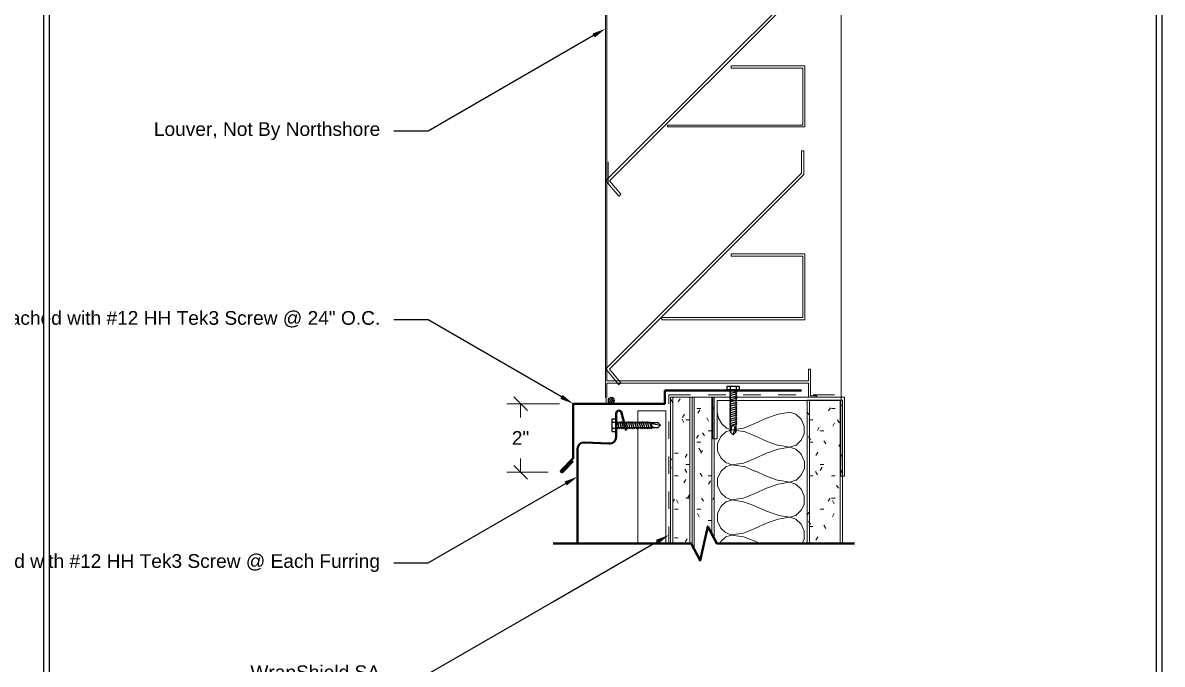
# Model space of a CAD drawing. Header units: inches. Extents: x -293 to 39679, y -468 to 488.
# Drawn here: x 633.09 to 666.39, y 8.26 to 27 of the extents above; entities that cross this region are included whole.
import ezdxf
from ezdxf import colors
from ezdxf.entities.mleader import LeaderData, LeaderLine
from ezdxf.enums import TextEntityAlignment as Align
from ezdxf.math import Vec2, Vec3

# ---------------------------------------------------------------- set-up
doc = ezdxf.new("R2010")
doc.units = ezdxf.units.IN
doc.header["$MEASUREMENT"] = 0
doc.linetypes.add('PHANTOM2', pattern=[1.25, 0.625, -0.125, 0.125, -0.125, 0.125, -0.125])
doc.layers.get('Defpoints').update_dxf_attribs({"color": 3})
doc.layers.add('NSE-Border', color=156, linetype='Continuous', plot=False)
for name, color, linetype, lineweight in [('NSE-By_Others', 252, 'Continuous', 0), ('NSE-Call-Outs', 51, 'Continuous', 13), ('NSE-Dimensions', 51, 'Continuous', 13), ('NSE-Flashing 01', 2, 'Continuous', 40), ('NSE-Furring 01', 30, 'Continuous', 18), ('NSE-Hardware', 111, 'Continuous', 25), ('NSE-Notes', 11, 'Continuous', 40), ('NSE-Panels 01', 1, 'Continuous', 40), ('NSE-Title', 51, 'Continuous', 9), ('NSE-Underlayment', 6, 'PHANTOM2', 13)]:
    doc.layers.add(name, color=color, linetype=linetype, lineweight=lineweight)
doc.layers.add('NSE-Detail Border', color=7, linetype='Continuous')
doc.styles.add('004 - NSSM - Standard', font='arial.ttf', dxfattribs={"height": 0.4})
doc.styles.add('008 - NSSM - Standard', font='arial.ttf', dxfattribs={"height": 0.8})
doc.styles.add('Anno - NSSM - Standard', font='arial.ttf', dxfattribs={"height": 0.1})
doc.dimstyles.new('004 - NSSM - Standard', dxfattribs={"dimtxt": 0.4, "dimasz": 0.4, "dimexe": 0.4, "dimexo": 0.4, "dimgap": 0.4, "dimtad": 0, "dimtih": 1, "dimtoh": 1, "dimdec": 4, "dimzin": 3, "dimdsep": 46, "dimlunit": 4, "dimtxsty": '004 - NSSM - Standard', "dimblk": 'OBLIQUE', "dimcen": 0.4, "dimclrd": 51, "dimclre": 51, "dimclrt": 256, "dimadec": 0, "dimazin": 0, "dimtfac": 0.7, "dimtdec": 4, "dimtmove": 1, "dimatfit": 2, "dimfxl": 1, "dimtfill": 1, "dimtfillclr": 11, "dimfrac": 1, "dimtolj": 1, "dimtzin": 0, "dimlwd": 0, "dimlwe": 0, "dimarcsym": 0})
doc.dimstyles.get("Standard").update_dxf_attribs({"dimtxt": 0.18, "dimasz": 0.18, "dimexe": 0.18, "dimexo": 0.0625, "dimgap": 0.09, "dimtad": 0, "dimtih": 1, "dimtoh": 1, "dimdec": 4, "dimzin": 0, "dimdsep": 46, "dimtxsty": 'Standard', "dimcen": 0.09, "dimadec": 0, "dimazin": 0, "dimtfac": 1, "dimtdec": 4, "dimtofl": 0, "dimtmove": 0, "dimatfit": 3, "dimfxl": 1, "dimtolj": 1, "dimtzin": 0, "dimarcsym": 0})

# ---------------------------------------------------------------- blocks, each defined once
blk = doc.blocks.new('*U4')
blk.add_wipeout([(8.13, 1.1293), (8.13, 0), (0, 0), (0, 11.3125), (8.1719, 11.3125), (8.1719, 0), (8.13, 0), (8.13, 11.2706), (0.0419, 11.2706), (0.0419, 1.1293)])
at = {"layer": 'Defpoints', "ltscale": 0.0625}
blk.add_lwpolyline([(0.0419, 1.1293), (8.13, 1.1293), (8.13, 11.2706), (0.0419, 11.2706)], close=True, dxfattribs=at)
at = {"layer": 'NSE-Border', "ltscale": 0.0625}
blk.add_lwpolyline([(0, 0), (8.1719, 0), (8.1719, 11.3125), (0, 11.3125)], close=True, dxfattribs=at)
at = {"layer": 'Defpoints', "style": '008 - NSSM - Standard'}
blk.add_attdef('DETAIL_NUMBER', text='', height=0.2179, dxfattribs=at).set_placement((0.625, 0.5668), align=Align.MIDDLE_CENTER)
at = {"layer": 'NSE-Title', "style": '004 - NSSM - Standard'}
for tag, p in [('DETAIL_DESCRIPTION', (1.1292, 0.6197)), ('ARCH_REF', (2.1968, 0.3884))]:
    blk.add_attdef(tag, p, '', height=0.1341, dxfattribs=at)
blk = doc.blocks.new('*U30')
at = {"color": 99}
blk.add_wipeout([(4.404, -0.001), (0.375, 0), (0.112, 0.5), (-0.112, -0.5), (-0.375, 0), (-4.404, 0.001), (-4.404, -2.999), (4.404, -2.999)], dxfattribs=at)
blk.add_lwpolyline([(-4.404, 0.001), (-0.375, 0), (-0.112, -0.5), (0.112, 0.5), (0.375, 0), (4.404, -0.001)])
blk = doc.blocks.new('*U58')
blk.add_lwpolyline([(-1.33, -1.619), (-1.02, -1.928, 1), (-0.976, -1.884), (-1.33, -1.531), (-1.33, 0.062), (-1.455, 0.062), (-4, 0.062), (-4, 0.447)], format="xyb")
blk = doc.blocks.new('*U61')
at = {"linetype": 'ByBlock', "lineweight": -2}
h = blk.add_hatch(dxfattribs=at)
h.set_pattern_fill('HONEY', color=256, scale=0.190333)
h.set_pattern_definition([(0, (-0.000301, 2.474327), (0.0356874, 0.02060413), [0.0237916, -0.0475832]), (120, (-0.000301, 2.474327), (-0.0356874, 0.02060413), [0.0237916, -0.0475832]), (60, (-0.000301, 2.474327), (8e-18, 0.04120827), [-0.0475832, 0.0237916])])
edge = h.paths.add_edge_path()
edge.add_ellipse((0.17, 0.095), major_axis=(-0.0952, 0), ratio=1, start_angle=0, end_angle=360)
blk.add_arc((-0.212, 0.095), 0.233, 335.8553, 24.1447, dxfattribs=at)
blk.add_ellipse((0.17, 0.095), major_axis=(-0.0952, 0), ratio=1)
blk = doc.blocks.new('_Oblique')
at = {"color": 0, "linetype": 'ByBlock', "lineweight": -2}
blk.add_line((-0.5, -0.5), (0.5, 0.5), dxfattribs=at)
blk = doc.blocks.new('*D62')
at = {"layer": 'Defpoints', "color": 0, "transparency": 16777216}
for p in [(649.182, 15.871), (647.639, 13.871), (648.85, 13.871)]:
    blk.add_point(p, dxfattribs=at)
at = {"layer": 'NSE-Dimensions', "color": 51, "lineweight": 0, "transparency": 16777216}
for p, q in [((648.782, 15.871), (647.239, 15.871)), ((647.639, 15.871), (647.639, 15.472)), ((647.639, 13.871), (647.639, 14.27)), ((648.45, 13.871), (647.239, 13.871))]:
    blk.add_line(p, q, dxfattribs=at)
at = {"layer": 'NSE-Dimensions', "color": 51, "lineweight": 0, "transparency": 16777216, "xscale": 0.4, "yscale": 0.4, "zscale": 0.4}
for p, rotation in [((647.639, 15.871), 90), ((647.639, 13.871), 270)]:
    blk.add_blockref('_Oblique', p, dxfattribs=dict(at, rotation=rotation))
at = {"layer": 'NSE-Dimensions', "transparency": 16777216, "insert": (647.639, 14.871), "char_height": 0.4, "attachment_point": 5, "style": '004 - NSSM - Standard', "bg_fill": 3, "box_fill_scale": 1.25, "bg_fill_color": 256, "bg_fill_true_color": 13158600, "bg_fill_transparency": 0}
blk.add_mtext('\\A1;2"', dxfattribs=at)
blk = doc.blocks.new('*U32')
for p, q in [((-0.061, 0.09), (0.028, 0.09)), ((-0.061, -0.09), (0.028, -0.09))]:
    blk.add_line(p, q)
for points in [[(0.028, 0.181), (-0.061, 0.181, 0.414214), (-0.073, 0.168), (-0.073, -0.168, 0.414214), (-0.061, -0.18), (0.028, -0.18)], [(-0.073, 0.103, 0.414214), (-0.061, 0.09, 0.414214), (-0.073, 0.078)], [(-0.073, -0.078, 0.414214), (-0.061, -0.09, 0.414214), (-0.073, -0.103)]]:
    blk.add_lwpolyline(points, format="xyb")
blk.add_lwpolyline([(0.052, 0.196), (0.028, 0.196), (0.028, -0.196), (0.052, -0.196)], close=True)
at = {"has_arrowhead": 0}
for points in [[(0.052, 0.08), (1.265, 0.08), (1.348, 0), (1.265, -0.08), (0.052, -0.08), (0.052, 0.08)], [(0.078, 0.08), (0.085, 0.108), (0.143, -0.108), (0.151, -0.08)], [(0.14, 0.08), (0.148, 0.108), (0.206, -0.108), (0.213, -0.08)], [(0.203, 0.08), (0.21, 0.108), (0.268, -0.108), (0.276, -0.08)], [(0.265, 0.08), (0.273, 0.108), (0.331, -0.108), (0.338, -0.08)], [(0.328, 0.08), (0.335, 0.108), (0.393, -0.108), (0.401, -0.08)], [(0.39, 0.08), (0.398, 0.108), (0.456, -0.108), (0.463, -0.08)], [(0.453, 0.08), (0.46, 0.108), (0.518, -0.108), (0.526, -0.08)], [(0.515, 0.08), (0.523, 0.108), (0.581, -0.108), (0.588, -0.08)], [(0.578, 0.08), (0.585, 0.108), (0.643, -0.108), (0.651, -0.08)], [(0.64, 0.08), (0.648, 0.108), (0.706, -0.108), (0.713, -0.08)], [(0.703, 0.08), (0.71, 0.108), (0.768, -0.108), (0.776, -0.08)], [(0.765, 0.08), (0.773, 0.108), (0.831, -0.108), (0.838, -0.08)], [(0.828, 0.08), (0.835, 0.108), (0.893, -0.108), (0.901, -0.08)], [(0.89, 0.08), (0.898, 0.108), (0.956, -0.108), (0.963, -0.08)], [(0.953, 0.08), (0.96, 0.108), (1.018, -0.108), (1.026, -0.08)], [(1.015, 0.08), (1.023, 0.108), (1.081, -0.108), (1.088, -0.08)], [(1.265, 0.08), (1.108, 0.046), (1.062, 0), (1.108, -0.046), (1.265, -0.08)], [(1.108, 0.046), (1.348, 0)], [(0.052, 0), (0.081, -0.108), (0.088, -0.08)]]:
    blk.add_leader(points, dimstyle='Standard', override={"dimasz": 0, "dimgap": 0, "dimldrblk": 'None'}, dxfattribs=at)

msp = doc.modelspace()

# ---------------------------------------------------------------- linework, layer by layer
at = {"layer": 'NSE-By_Others'}
for points in [[(650.12045, 34.50443), (650.12045, 16.0601)], [(657.00956, 34.61339), (657.00956, 15.97852)], [(650.16223, 16.53897), (650.16223, 34.04191)], [(650.13454, 22.39096), (655.85055, 28.10697)], [(655.91935, 28.06694), (650.24419, 22.39149)], [(653.79064, 25.67874), (655.89146, 25.67874)], [(653.79107, 25.74767), (655.94655, 25.74767)], [(653.79107, 25.74767), (653.79107, 25.67939)], [(655.89146, 25.67874), (655.89146, 24.01446)], [(655.94655, 25.74767), (655.94655, 23.96088)], [(651.93588, 24.01544), (655.89214, 24.01544)], [(651.93588, 24.01544), (651.93588, 23.96064)], [(651.93535, 23.95985), (655.94604, 23.95985)], [(655.85037, 22.60837), (655.85037, 23.26385)], [(655.85037, 23.26385), (655.91865, 23.26385)], [(655.91865, 23.26385), (655.91865, 22.56813)], [(650.20295, 22.30968), (650.20295, 22.93697)], [(650.13388, 22.38995), (650.51596, 21.94028)], [(650.13504, 16.89359), (655.85111, 22.61009)], [(650.24301, 22.38995), (650.57052, 21.9947)], [(655.91848, 22.56784), (650.24343, 16.8796)], [(650.57171, 21.99636), (650.5171, 21.94203)], [(653.79019, 20.24857), (655.9457, 20.24857)], [(653.79019, 20.24857), (653.79019, 20.18046)], [(653.79119, 20.18186), (655.89203, 20.18186)], [(655.89203, 20.18186), (655.89203, 18.39451)], [(655.9457, 20.24857), (655.9457, 18.32449)], [(651.77128, 18.32511), (655.9457, 18.32511)], [(651.77167, 18.39404), (651.77167, 18.32648)], [(651.77167, 18.39404), (655.8916, 18.39404)], [(650.13444, 16.89307), (650.51647, 16.42882)], [(650.24375, 16.87973), (650.57122, 16.48402)], [(656.10977, 16.87973), (656.05524, 16.87973)], [(656.05524, 16.87973), (656.05524, 16.53855)], [(656.10977, 16.10229), (656.10977, 16.87973)], [(650.16201, 16.06162), (650.16201, 16.47058)], [(650.16201, 16.47058), (656.05575, 16.47058)], [(656.05641, 16.53951), (650.16243, 16.53951)], [(650.57106, 16.48392), (650.51649, 16.42948)], [(656.05575, 16.47058), (656.05575, 16.06162)], [(650.12108, 16.06142), (650.16204, 16.06142)], [(652.65846, 16.06142), (652.01729, 16.06142)], [(652.01729, 16.06142), (652.01729, 11.7883)], [(652.08508, 15.89638), (652.03062, 15.99249)], [(652.08556, 11.78829), (652.08556, 16.06142)], [(652.30311, 16.01917), (652.2485, 15.92306)], [(652.59033, 11.78821), (652.59033, 16.06142)], [(652.65846, 12.56531), (652.65846, 16.06142)], [(653.29964, 16.06142), (652.65846, 16.06142)], [(652.65846, 16.06142), (652.65846, 11.71898)], [(652.71308, 11.61524), (652.71308, 16.06142)], [(653.23151, 12.05508), (653.23151, 16.06142)], [(653.25881, 14.8479), (653.25881, 16.06142)], [(653.25881, 16.06142), (657.10586, 16.06142)], [(653.29964, 11.92567), (653.29964, 16.06142)], [(656.05535, 16.06142), (656.30056, 16.06142)], [(656.30027, 16.10145), (656.10936, 16.10145)], [(656.30027, 16.06104), (656.30027, 16.10145)], [(657.10586, 16.06142), (657.10586, 13.75559)], [(649.98456, 15.87019), (651.73078, 15.87019)], [(652.79524, 15.73455), (652.90445, 15.73455)], [(652.87637, 15.6923), (652.8217, 15.59632)], [(653.29963, 15.76123), (653.27236, 15.72088)], [(653.38149, 15.96581), (653.38149, 14.8475)], [(656.99615, 15.96581), (653.38149, 15.96581)], [(656.01421, 15.97915), (656.01421, 11.78752)], [(657.05042, 15.97915), (656.01421, 15.97915)], [(656.08246, 11.78751), (656.08246, 15.97915)], [(656.69624, 15.74789), (656.64198, 15.6658)], [(656.72412, 15.73455), (656.83402, 15.73455)], [(656.98217, 11.78728), (656.98217, 15.97915)], [(656.99615, 13.75565), (656.99615, 15.96581)], [(657.0522, 15.81567), (657.02437, 15.84351)], [(657.05042, 11.78726), (657.05042, 15.97915)], [(652.41208, 15.32292), (652.35748, 15.41879)], [(652.42641, 15.57), (652.37191, 15.47407)], [(652.46681, 15.40544), (652.57601, 15.40544)], [(653.136, 15.36516), (653.08139, 15.46104)], [(653.42295, 15.44759), (653.38206, 15.62559)], [(653.51807, 15.28374), (653.42261, 15.44769)], [(654.82821, 15.44769), (654.48668, 15.29763)], [(655.16892, 15.57), (654.82693, 15.44765)], [(655.51048, 15.62559), (655.16979, 15.57135)], [(655.68708, 15.57135), (655.51048, 15.62559)], [(655.83763, 15.41985), (655.68748, 15.57)], [(655.93161, 15.21456), (655.83575, 15.41879)], [(656.06949, 15.54354), (656.01526, 15.62559)], [(656.06783, 15.40544), (656.17758, 15.40544)], [(656.95554, 15.30959), (656.89997, 15.40544)], [(653.01353, 14.9295), (652.95902, 15.0252)], [(653.12198, 15.07857), (653.23116, 15.07857)], [(653.49066, 14.91595), (653.64074, 15.05188)], [(653.65405, 15.16096), (653.51756, 15.28314)], [(653.64003, 15.05114), (653.80374, 15.10525)], [(653.8044, 15.10672), (653.65425, 15.16084)], [(653.80374, 15.10525), (654.15835, 15.06363)], [(654.15911, 15.16084), (653.8044, 15.10672)], [(654.48533, 15.29649), (654.1586, 15.16041)], [(654.15894, 15.06523), (654.4863, 14.92929)], [(655.83623, 14.80493), (655.93191, 14.99629)], [(655.93116, 14.99629), (655.93116, 15.21421)], [(656.36845, 15.18753), (656.31433, 15.09176)], [(656.39638, 15.07857), (656.50458, 15.07857)], [(656.81809, 15.30983), (656.76394, 15.21401)], [(652.83575, 14.95627), (652.78127, 14.8606)], [(652.79492, 14.75169), (652.90408, 14.75169)], [(653.38156, 14.84731), (653.25878, 14.84731)], [(653.39425, 14.70886), (653.48976, 14.91402)], [(653.39428, 14.49062), (653.39428, 14.70944)], [(654.48617, 14.92958), (654.82859, 14.77986)], [(654.82686, 14.77837), (655.16767, 14.65508)], [(655.16824, 14.65607), (655.51024, 14.60207)], [(655.51024, 14.60207), (655.68747, 14.65607)], [(655.68572, 14.65542), (655.83675, 14.80506)], [(656.10956, 14.81837), (656.05411, 14.91402)], [(656.06957, 14.75169), (656.17762, 14.75169)], [(656.55999, 14.69612), (656.50457, 14.79172)], [(656.996, 14.57387), (656.94199, 14.66941)], [(652.14041, 14.42481), (652.24955, 14.42481)], [(652.50781, 14.3959), (652.45318, 14.30048)], [(652.90373, 14.47829), (652.8492, 14.5738)], [(652.95781, 14.50486), (652.90329, 14.42323)], [(653.29965, 14.4515), (653.28596, 14.4515)], [(653.48999, 14.28675), (653.39452, 14.49152)], [(654.82744, 14.42481), (654.48717, 14.27543)], [(655.16868, 14.54711), (654.82822, 14.42394)], [(655.509, 14.60048), (655.16847, 14.54649)], [(655.68619, 14.54649), (655.509, 14.60048)], [(655.83713, 14.39765), (655.68766, 14.54711)], [(655.93123, 14.19122), (655.8358, 14.3959)], [(656.32827, 14.4515), (656.27294, 14.35604)], [(657.0501, 14.3959), (656.99616, 14.31431)], [(652.05783, 14.2736), (652.01692, 14.19205)], [(652.04455, 13.98711), (652.01734, 14.04234)], [(652.46681, 14.09571), (652.57592, 14.09571)], [(653.64015, 14.15009), (653.49003, 14.28695)], [(653.49084, 13.8923), (653.64093, 14.029)], [(653.64023, 14.02713), (653.8039, 14.08237)], [(653.80477, 14.08361), (653.64064, 14.1513)], [(653.8039, 14.08237), (654.15884, 14.04094)], [(654.15852, 14.13796), (653.80487, 14.0827)], [(654.48664, 14.2736), (654.15904, 14.13676)], [(654.15906, 14.04234), (654.48633, 13.90564)], [(655.93239, 13.97301), (655.93239, 14.19133)], [(656.39629, 14.09571), (656.50541, 14.09571)], [(656.45117, 14.01566), (656.39732, 13.92039)], [(652.1397, 13.76883), (652.24879, 13.76883)], [(652.46723, 13.65987), (652.41264, 13.56476)], [(652.4945, 13.86482), (652.43998, 13.96007)], [(652.94504, 13.74257), (652.89041, 13.83777)], [(653.12196, 13.76883), (653.23105, 13.76883)], [(653.39451, 13.6869), (653.49, 13.89114)], [(653.39452, 13.46873), (653.39452, 13.68656)], [(654.48682, 13.9067), (654.82768, 13.75628)], [(654.82788, 13.75549), (655.16852, 13.63275)], [(655.68576, 13.63184), (655.8361, 13.78218)], [(655.83666, 13.78291), (655.93191, 13.97341)], [(656.06914, 13.76883), (656.17809, 13.76883)], [(656.3139, 13.79592), (656.2587, 13.89114)], [(656.72287, 13.76883), (656.8332, 13.76883)], [(657.10616, 13.75549), (656.99583, 13.75549)], [(657.05113, 13.85195), (656.9973, 13.93338)], [(653.19084, 13.61985), (653.13626, 13.52475)], [(653.49051, 13.26342), (653.39409, 13.46864)], [(654.82785, 13.40193), (654.48637, 13.25184)], [(655.16823, 13.52423), (654.82794, 13.40162)], [(655.50869, 13.5776), (655.16832, 13.52248)], [(655.1684, 13.63319), (655.51023, 13.57806)], [(655.68645, 13.52248), (655.50869, 13.5776)], [(655.51023, 13.57806), (655.68666, 13.63319)], [(655.83778, 13.37406), (655.68761, 13.52423)], [(655.93197, 13.16789), (655.83698, 13.37302)], [(656.92725, 13.40028), (656.87352, 13.49532)], [(652.13939, 13.08617), (652.08481, 13.00367)], [(652.2488, 12.96462), (652.19435, 13.05949)], [(652.46779, 13.11508), (652.57684, 13.11508)], [(652.57694, 13.2107), (652.52246, 13.11577)], [(652.98609, 13.02019), (652.93164, 13.11508)], [(653.29938, 13.14176), (653.25812, 13.073)], [(653.64009, 13.12783), (653.49009, 13.26406)], [(653.49035, 12.86818), (653.64045, 13.00488)], [(653.63975, 13.003), (653.80341, 13.05825)], [(653.80416, 13.05966), (653.6405, 13.12842)], [(654.15898, 13.11508), (653.80419, 13.06007)], [(653.80428, 13.05949), (654.15899, 13.00449)], [(654.48637, 13.25072), (654.15889, 13.1145)], [(654.15898, 13.00612), (654.48749, 12.88379)], [(655.93198, 12.94974), (655.93198, 13.16845)], [(656.6838, 13.11508), (656.62879, 13.02019)], [(656.72368, 13.11508), (656.8337, 13.11508)], [(656.80539, 12.95129), (656.7504, 13.04615)], [(652.13929, 12.78598), (652.24846, 12.78598)], [(652.79415, 12.78598), (652.90332, 12.78598)], [(652.86302, 12.56761), (652.80812, 12.66368)], [(653.39403, 12.66278), (653.48952, 12.86701)], [(653.39403, 12.44461), (653.39403, 12.66244)], [(654.48586, 12.8816), (654.82655, 12.73186)], [(654.82727, 12.73261), (655.16911, 12.61043)], [(655.68689, 12.60964), (655.83655, 12.75929)], [(655.83682, 12.75952), (655.93301, 12.95053)], [(656.0694, 12.70593), (656.0145, 12.62357)], [(656.39566, 12.78598), (656.50414, 12.78598)], [(656.80457, 12.66368), (656.75104, 12.56761)], [(653.12142, 12.4591), (653.23111, 12.4591)], [(653.49003, 12.2393), (653.39361, 12.44452)], [(654.82737, 12.37781), (654.48589, 12.22772)], [(655.16774, 12.50011), (654.82746, 12.3775)], [(655.50821, 12.55348), (655.16784, 12.49836)], [(655.16829, 12.61031), (655.50994, 12.55543)], [(655.68597, 12.49836), (655.50821, 12.55348)], [(655.50994, 12.55543), (655.68694, 12.61031)], [(655.8373, 12.34994), (655.68713, 12.50011)], [(655.93149, 12.14377), (655.8365, 12.3489)], [(656.10956, 12.34757), (656.05411, 12.44322)], [(656.55999, 12.22532), (656.50457, 12.32092)], [(653.6396, 12.10371), (653.48961, 12.23994)], [(653.63917, 11.97947), (653.80283, 12.03471)], [(653.80368, 12.03554), (653.64002, 12.1043)], [(654.1585, 12.09096), (653.8037, 12.03595)], [(653.8038, 12.03537), (654.15851, 11.98037)], [(654.48589, 12.2266), (654.1584, 12.09038)], [(655.93149, 11.92562), (655.93149, 12.14433)], [(656.06957, 12.28089), (656.17762, 12.28089)], [(652.14041, 11.95402), (652.24955, 11.95402)], [(652.50781, 11.92511), (652.45318, 11.82968)], [(653.39345, 11.63925), (653.48894, 11.84348)], [(653.48977, 11.84465), (653.63987, 11.98135)], [(654.1585, 11.982), (654.48701, 11.85967)], [(654.48538, 11.85748), (654.82606, 11.70774)], [(654.82679, 11.70849), (655.16862, 11.58631)], [(655.68641, 11.58552), (655.83606, 11.73517)], [(655.83633, 11.7354), (655.93253, 11.92641)], [(656.32827, 11.9807), (656.27294, 11.88525)], [(652.4945, 11.39403), (652.43998, 11.48927)], [(652.46681, 11.62491), (652.57592, 11.62491)], [(652.94504, 11.27178), (652.89041, 11.36697)], [(653.48944, 11.21576), (653.39303, 11.42098)], [(653.39345, 11.42107), (653.39345, 11.6389)], [(654.82679, 11.35427), (654.48531, 11.20419)], [(655.16716, 11.47658), (654.82688, 11.35396)], [(655.50763, 11.52994), (655.16726, 11.47482)], [(655.16781, 11.58619), (655.50946, 11.53131)], [(655.68539, 11.47482), (655.50763, 11.52994)], [(655.50946, 11.53131), (655.68646, 11.58619)], [(655.83672, 11.32641), (655.68655, 11.47658)], [(655.93091, 11.12023), (655.83592, 11.32537)], [(656.3139, 11.32512), (656.2587, 11.42034)], [(656.39629, 11.62491), (656.50541, 11.62491)], [(656.45117, 11.54486), (656.39732, 11.4496)], [(652.1397, 11.29804), (652.24879, 11.29804)], [(652.46723, 11.18908), (652.41264, 11.09396)], [(653.12196, 11.29804), (653.23105, 11.29804)], [(653.19084, 11.14905), (653.13626, 11.05395)], [(653.63902, 11.08018), (653.48903, 11.21641)], [(653.8031, 11.012), (653.63944, 11.08077)], [(654.15792, 11.06742), (653.80312, 11.01242)], [(653.80322, 11.01183), (654.15793, 10.95684)], [(654.48531, 11.20307), (654.15782, 11.06684)], [(655.93091, 10.90209), (655.93091, 11.12079)], [(656.06914, 11.29804), (656.17809, 11.29804)], [(656.72287, 11.29804), (656.8332, 11.29804)], [(656.92725, 10.92948), (656.87352, 11.02453)], [(654.15792, 10.95846), (654.48643, 10.83613)], [(655.83575, 10.71186), (655.93195, 10.90287)]]:
    msp.add_lwpolyline(points, dxfattribs=at)
at = {"layer": 'NSE-Flashing 01'}
msp.add_line((651.85189, 16.25536), (655.85189, 16.25536), dxfattribs=at)
at = {"layer": 'NSE-Furring 01'}
msp.add_line((651.0715, 15.66561), (651.0709, 11.78845), dxfattribs=at)
for points in [[(651.8808, 15.66561), (651.0715, 15.66561)], [(651.8808, 15.66561), (651.8808, 11.78832)]]:
    msp.add_lwpolyline(points, dxfattribs=at)
at = {"layer": 'NSE-Panels 01'}
for p, q in [((650.43353, 15.589), (650.43353, 14.89416)), ((650.72662, 15.08716), (650.59089, 15.60913)), ((650.59101, 15.60913), (650.59101, 15.60913)), ((649.50611, 14.74269), (649.50611, 14.74269)), ((649.50622, 14.74269), (650.22733, 14.70613)), ((650.22722, 14.70613), (650.22733, 14.70613)), ((649.30651, 14.5542), (649.30651, 11.78873))]:
    msp.add_line(p, q, dxfattribs=at)
for centre, radius, start, end in [((650.51363, 15.58897), 0.0801, 90.019194, 179.980806), ((650.51359, 15.5891), 0.07997, 14.504547, 89.994933), ((649.49656, 14.55288), 0.19005, 90.050622, 180.019166), ((649.49492, 14.47688), 0.26605, 87.589116, 89.683029), ((650.24434, 14.88657), 0.18125, 264.578256, 270.182646), ((650.24476, 14.89408), 0.18876, 270.047584, 0.022675)]:
    msp.add_arc(centre, radius, start, end, dxfattribs=at)
at = {"layer": 'NSE-Underlayment'}
for points in [[(651.97689, 15.87113), (651.97689, 16.13036)], [(651.97689, 16.13036), (652.61798, 16.13036)], [(653.12276, 16.13036), (653.64121, 16.13036)], [(654.146, 16.13036), (654.66431, 16.13036)], [(655.16979, 16.13036), (655.68684, 16.13036)], [(656.19275, 16.13036), (656.83384, 16.13036)], [(651.9765, 14.84791), (651.9765, 15.35208)], [(651.9766, 13.82454), (651.9766, 14.3292)], [(651.97676, 12.80119), (651.97676, 13.30631)]]:
    msp.add_lwpolyline(points, dxfattribs=at)

# ---------------------------------------------------------------- block references
at = {"layer": 'NSE-By_Others'}
msp.add_blockref('*U61', (650.12108, 15.87109), dxfattribs=at)
at = {"layer": 'NSE-Flashing 01', "xscale": -1}
msp.add_blockref('*U58', (647.85189, 15.80863), dxfattribs=at)
at = {"layer": 'NSE-Hardware', "rotation": 270}
msp.add_blockref('*U32', (653.85189, 16.30681), dxfattribs=at)
at = {"layer": 'NSE-Hardware'}
msp.add_blockref('*U32', (650.38191, 15.24444), dxfattribs=at)

# ---------------------------------------------------------------- leaders
at = {"layer": 'NSE-Call-Outs'}
ml = msp.add_multileader_mtext('Standard', dxfattribs=at)
ml.set_content('Louver, Not By Northshore', color=256, style='Anno - NSSM - Standard')
ml.set_leader_properties(color=51)
ml.build(insert=Vec2(0, 0))
ml.multileader.update_dxf_attribs({"dogleg_length": 0.25, "arrow_head_size": 0.4, "scale": 4})
ctx = ml.context
ctx.base_point, ctx.scale, ctx.char_height, ctx.arrow_head_size, ctx.landing_gap_size, ctx.plane_origin = Vec3(636.58883, 23.83948), 4, 0.4, 0.4, 0.4, Vec3(649.18151, 26.28816)
ctx.text_align_type = 2
notes = []
notes.append((ctx, [(0, (1, 1, 0), (644.94026, 23.83948), (-1, 0), 1, [(0, [(650.12045, 26.83026)], 0, [])])]))
ctx.mtext.insert, ctx.mtext.width, ctx.mtext.alignment, ctx.mtext.flow_direction = Vec3(643.54026, 24.09828), 9.4658856, 3, 5
for ctx, leaders in notes:
    for number, flags, end, landing, length, lines in leaders:
        leader = LeaderData()
        leader.index, (leader.has_last_leader_line, leader.has_dogleg_vector, leader.attachment_direction) = number, flags
        leader.last_leader_point, leader.dogleg_vector, leader.dogleg_length = Vec3(end), Vec3(landing), length
        for number, points, colour, breaks in lines:
            line = LeaderLine()
            line.index, line.vertices, line.color, line.breaks = number, Vec3.list(points), colors.encode_raw_color(colour), breaks
            leader.lines.append(line)
        ctx.leaders.append(leader)

# ---------------------------------------------------------------- next in the draw order: block references
at = {"layer": 'NSE-Notes'}
msp.add_blockref('*U30', (652.99702, 11.78821), dxfattribs=at)

# ---------------------------------------------------------------- next in the draw order: dimensions: what is measured, and where the dimension line sits
at = {"layer": 'NSE-Dimensions'}
dim = msp.add_linear_dim(base=(647.638604, 13.871177), p1=(649.181509, 15.871134), p2=(648.850052, 13.871177), angle=90, dimstyle='004 - NSSM - Standard', dxfattribs=at)
dim.commit()
dim.dimension.update_dxf_attribs({"geometry": '*D62', "text_midpoint": (647.638604, 14.871155), "dimtype": 160})

# ---------------------------------------------------------------- next in the draw order: leaders
at = {"layer": 'NSE-Call-Outs'}
ml = msp.add_multileader_mtext('Standard', dxfattribs=at)
ml.set_content('22ga Prefinished Sill Flashing, Color "Parchment", Attached with #12 HH Tek3 Screw @ 24" O.C.', color=256, style='Anno - NSSM - Standard')
ml.set_leader_properties(color=51)
ml.build(insert=Vec2(0, 0))
ml.multileader.update_dxf_attribs({"dogleg_length": 0.25, "arrow_head_size": 0.4, "scale": 4})
ctx = ml.context
ctx.base_point, ctx.scale, ctx.char_height, ctx.arrow_head_size, ctx.landing_gap_size, ctx.plane_origin = Vec3(634.95145, 18.31982), 4, 0.4, 0.4, 0.4, Vec3(649.18151, 15.87113)
ctx.text_align_type = 2
notes = []
notes.append((ctx, [(0, (1, 1, 0), (644.94026, 18.31982), (-1, 0), 1, [(0, [(649.18151, 15.87113)], 0, [])])]))
ctx.mtext.insert, ctx.mtext.width, ctx.mtext.alignment, ctx.mtext.flow_direction = Vec3(643.54026, 18.57862), 8.2923852, 3, 5
ml = msp.add_multileader_mtext('Standard', dxfattribs=at)
ml.set_content('22ga MS Flush Face TLC-3 Metal Panel, Color "Parchment", Attached with #12 HH Tek3 Screw @ Each Furring', color=256, style='Anno - NSSM - Standard')
ml.set_leader_properties(color=51)
ml.build(insert=Vec2(0, 0))
ml.multileader.update_dxf_attribs({"dogleg_length": 0.25, "arrow_head_size": 0.4, "scale": 4})
ctx = ml.context
ctx.base_point, ctx.scale, ctx.char_height, ctx.arrow_head_size, ctx.landing_gap_size, ctx.plane_origin = Vec3(635.21909, 11.21657), 4, 0.4, 0.4, 0.4, Vec3(649.17521, 13.66526)
ctx.text_align_type = 2
notes.append((ctx, [(0, (1, 1, 0), (644.93396, 11.21657), (-1, 0), 1, [(0, [(649.30651, 13.74106)], 0, [])])]))
ctx.mtext.insert, ctx.mtext.width, ctx.mtext.alignment, ctx.mtext.flow_direction = Vec3(643.53396, 11.47537), 8.1251023, 3, 5
for ctx, leaders in notes:
    for number, flags, end, landing, length, lines in leaders:
        leader = LeaderData()
        leader.index, (leader.has_last_leader_line, leader.has_dogleg_vector, leader.attachment_direction) = number, flags
        leader.last_leader_point, leader.dogleg_vector, leader.dogleg_length = Vec3(end), Vec3(landing), length
        for number, points, colour, breaks in lines:
            line = LeaderLine()
            line.index, line.vertices, line.color, line.breaks = number, Vec3.list(points), colors.encode_raw_color(colour), breaks
            leader.lines.append(line)
        ctx.leaders.append(leader)

# ---------------------------------------------------------------- next in the draw order: block references
at = {"layer": 'NSE-Detail Border', "xscale": 4, "yscale": 4, "zscale": 4}
msp.add_blockref('*U4', (633.70198, 0.25), dxfattribs=at)

# ---------------------------------------------------------------- next in the draw order: linework, layer by layer
at = {"layer": 'NSE-Underlayment'}
msp.add_lwpolyline([(651.97691, 11.78831), (651.97691, 12.28297)], dxfattribs=at)

# ---------------------------------------------------------------- next in the draw order: leaders
at = {"layer": 'NSE-Call-Outs'}
ml = msp.add_multileader_mtext('Standard', dxfattribs=at)
ml.set_content('WrapShield SA', color=256, style='Anno - NSSM - Standard')
ml.set_leader_properties(color=51)
ml.build(insert=Vec2(0, 0))
ml.multileader.update_dxf_attribs({"dogleg_length": 0.25, "arrow_head_size": 0.4, "scale": 4})
ctx = ml.context
ctx.base_point, ctx.scale, ctx.char_height, ctx.arrow_head_size, ctx.landing_gap_size, ctx.plane_origin = Vec3(639.35087, 7.96939), 4, 0.4, 0.4, 0.4, Vec3(649.17521, 10.41808)
ctx.text_align_type = 2
notes = []
notes.append((ctx, [(0, (1, 1, 0), (644.93396, 7.96939), (-1, 0), 1, [(0, [(651.97691, 12.03564)], 0, [])])]))
ctx.mtext.insert, ctx.mtext.width, ctx.mtext.alignment, ctx.mtext.flow_direction = Vec3(643.53396, 8.22492), 7.2332494, 3, 5
for ctx, leaders in notes:
    for number, flags, end, landing, length, lines in leaders:
        leader = LeaderData()
        leader.index, (leader.has_last_leader_line, leader.has_dogleg_vector, leader.attachment_direction) = number, flags
        leader.last_leader_point, leader.dogleg_vector, leader.dogleg_length = Vec3(end), Vec3(landing), length
        for number, points, colour, breaks in lines:
            line = LeaderLine()
            line.index, line.vertices, line.color, line.breaks = number, Vec3.list(points), colors.encode_raw_color(colour), breaks
            leader.lines.append(line)
        ctx.leaders.append(leader)

doc.saveas('drawing.dxf')
